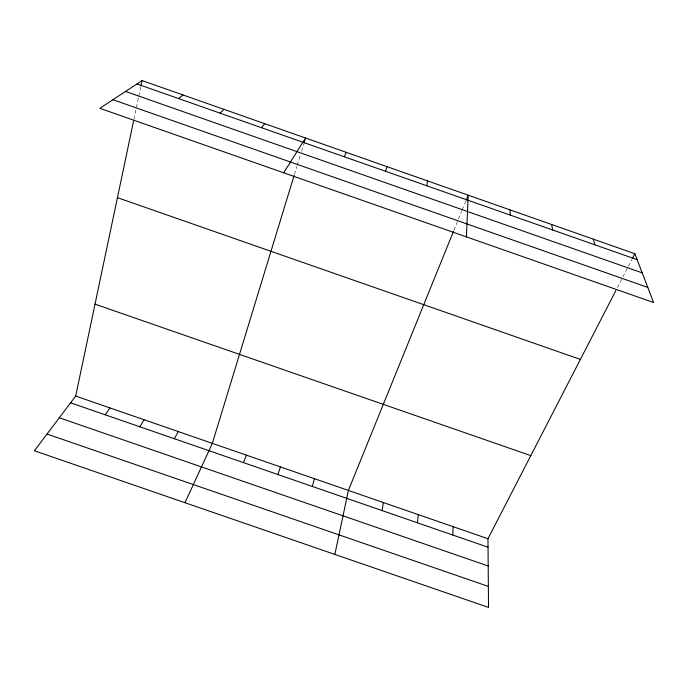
<?xml version="1.0" encoding="UTF-8"?>
<svg xmlns="http://www.w3.org/2000/svg" width="688" height="688" viewBox="0 0 688 688"><rect width="100%" height="100%" fill="white"/><g stroke="black" fill="none" stroke-linecap="round" stroke-linejoin="round"><path stroke-width="0.52" stroke-dasharray="3.44 2.58" d="M133.954 119.179L138.572 97.275M138.787 96.225L140.765 86.843M294.455 174.356L296.924 166.29M297.233 165.275L300.312 155.178M301.55 151.145L303.7 144.076M453.925 230.299L461.846 210.786M462.241 209.806L465.802 201.025M617.385 287.636L631.945 259.393"/><path stroke-width="1.03" d="M466.421 236.878L468.175 195.168L466.197 200.053M452.764 535.023L453.134 526.681M417.461 522.811L418.261 514.615M382.107 510.582L383.345 502.532M426.784 185.769L427.601 180.91M615.932 290.456L487.964 538.738L488.523 607.418L34.4 450.769L75.68 396.064L133.515 121.269M140.98 85.794L142.081 80.582L634.861 253.743L653.6 302.531L99.855 108.317L142.081 80.582M334.858 554.416L348.395 490.441L453.53 231.271M312.335 486.45L314.433 478.685M294.154 175.371L212.334 443.356L184.986 502.713M304.01 143.07L305.549 138.021L283.671 172.791M385.538 171.278L386.974 166.634M277.909 474.539L280.437 466.92M243.449 462.62L246.399 455.146M344.249 156.769L346.288 152.34M632.435 258.447L634.861 253.743M174.417 438.746L178.226 431.557M139.845 426.784L144.076 419.74M105.23 414.812L109.899 407.907M261.492 127.693L264.768 123.694M220.04 113.133L223.927 109.34M178.527 98.547L183.025 94.97M75.68 396.064L487.964 538.738M70.58 402.824L488.033 547.227M59.306 417.771L488.188 565.992M47.025 434.042L488.351 586.425M95.021 304.156L530.801 455.628M117.442 197.654L580.388 359.42M136.955 83.945L637.131 259.668M125.534 91.444L642.205 272.869M112.952 99.717L647.795 287.412M593.271 239.132L594.931 244.842M551.63 224.494L552.662 229.99M509.928 209.84L510.341 215.12"/></g></svg>
